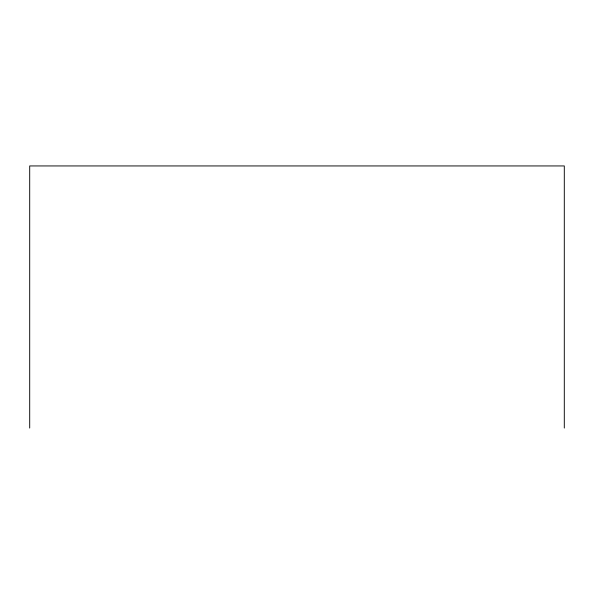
<?xml version="1.0" encoding="UTF-8"?>
<svg xmlns="http://www.w3.org/2000/svg" width="594" height="594" viewBox="0 0 594 594"><rect width="100%" height="100%" fill="white"/><g stroke="black" fill="none" stroke-linecap="round" stroke-linejoin="round"><path stroke-width="0.89" d="M564.3 428.059L564.3 165.941L29.7 165.941L29.7 428.059"/></g></svg>
